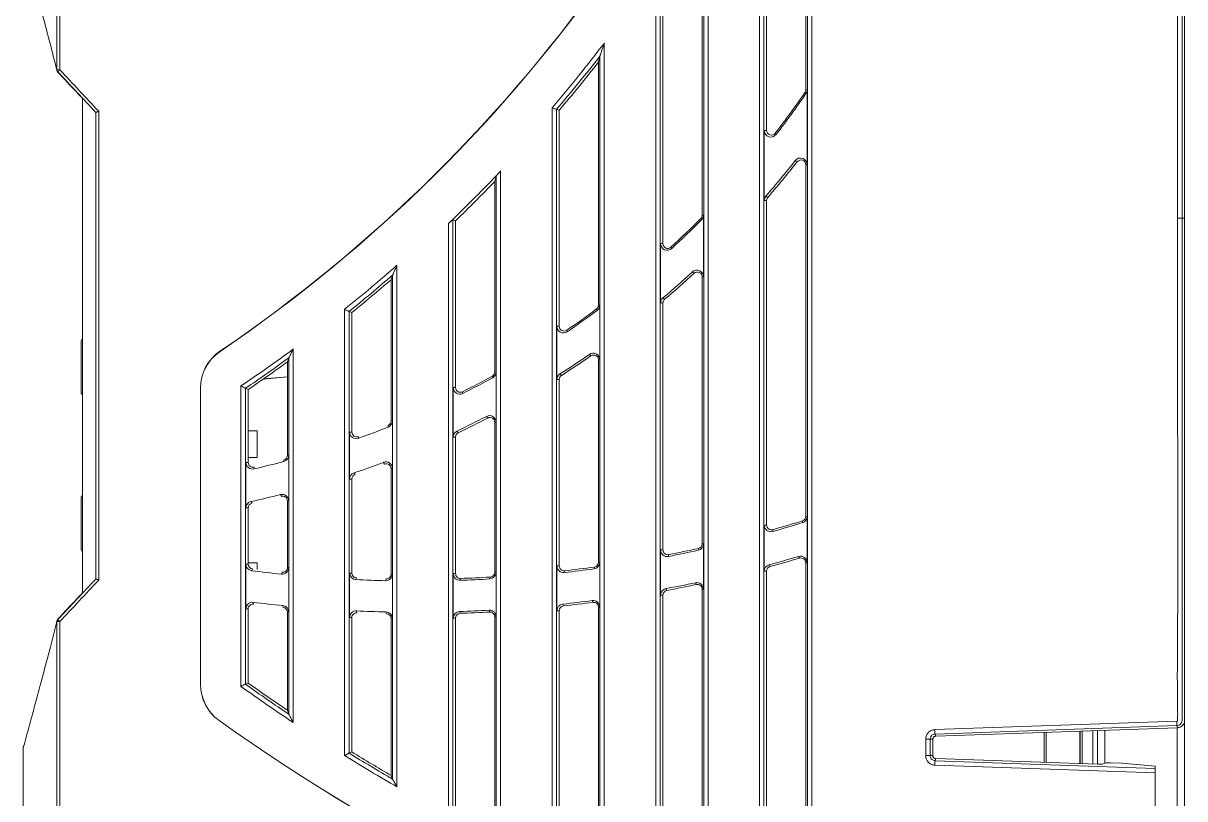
# Model space of a CAD drawing. Header units: millimetres. Extents: x -829 to 2887, y -460 to 1788.
# Drawn here: x 1925.19 to 1964.39, y 325.02 to 351.19 of the extents above; entities that cross this region are included whole.
import ezdxf

# ---------------------------------------------------------------- set-up
doc = ezdxf.new("R2010")
doc.units = ezdxf.units.MM

msp = doc.modelspace()

# ---------------------------------------------------------------- linework, layer by layer
at = {"color": 7, "linetype": 'Continuous', "lineweight": 15}
for p, q in [((1964.386, 312.63), (1964.386, 376.53)), ((1951.655, 319.711), (1951.655, 362.074)), ((1951.604, 361.722), (1951.604, 348.949)), ((1950.279, 358.854), (1950.279, 347.576)), ((1948.156, 320.833), (1948.156, 355.178)), ((1948.105, 354.924), (1948.105, 344.719)), ((1946.78, 352.864), (1946.78, 343.754)), ((1944.606, 349.88), (1944.606, 341.681)), ((1926.357, 349.556), (1926.355, 349.554)), ((1951.648, 348.949), (1951.648, 346.419)), ((1927.192, 348.666), (1927.192, 331.956)), ((1927.642, 348.181), (1927.642, 348.185)), ((1927.642, 332.44), (1927.642, 348.181)), ((1943.281, 348.258), (1943.19, 348.284)), ((1943.281, 348.258), (1943.281, 340.967)), ((1950.201, 347.576), (1950.201, 345.21)), ((1951.604, 346.419), (1951.604, 334.552)), ((1941.107, 345.855), (1941.158, 346.032)), ((1941.107, 345.855), (1941.107, 339.427)), ((1941.158, 323.799), (1941.158, 346.032)), ((1950.279, 345.21), (1950.279, 334.257)), ((1948.149, 344.719), (1948.149, 342.636)), ((1939.783, 344.527), (1939.691, 344.557)), ((1939.783, 344.527), (1939.783, 338.899)), ((1946.702, 343.754), (1946.702, 341.752)), ((1937.608, 342.539), (1937.659, 342.695)), ((1937.659, 325.683), (1937.659, 342.695)), ((1948.105, 342.636), (1948.105, 333.628)), ((1937.608, 342.539), (1937.608, 337.773)), ((1936.284, 341.431), (1936.192, 341.465)), ((1944.65, 341.681), (1944.65, 339.834)), ((1946.78, 341.752), (1946.78, 333.419)), ((1936.284, 341.431), (1936.284, 337.396)), ((1943.203, 340.967), (1943.203, 339.169)), ((1927.142, 340.47), (1927.192, 340.555)), ((1927.142, 338.704), (1927.142, 340.47)), ((1934.109, 339.765), (1934.16, 339.905)), ((1934.16, 327.872), (1934.16, 339.905)), ((1934.109, 339.765), (1934.109, 336.619)), ((1944.606, 339.834), (1944.606, 333.002)), ((1933.294, 339.186), (1934.109, 339.257)), ((1934.109, 339.256), (1933.294, 339.186)), ((1933.298, 339.188), (1934.109, 339.259)), ((1941.151, 339.427), (1941.151, 337.726)), ((1943.281, 339.169), (1943.281, 332.876)), ((1927.142, 338.704), (1927.192, 338.654)), ((1932.785, 338.835), (1932.694, 338.872)), ((1932.785, 338.835), (1932.785, 336.372)), ((1939.704, 338.899), (1939.704, 337.228)), ((1937.652, 337.773), (1937.652, 336.165)), ((1941.107, 337.726), (1941.107, 332.663)), ((1933.092, 337.432), (1932.785, 337.432)), ((1936.205, 337.396), (1936.205, 335.807)), ((1939.783, 337.228), (1939.783, 332.618)), ((1932.706, 336.372), (1932.706, 334.835)), ((1932.785, 336.532), (1933.092, 336.532)), ((1934.153, 336.619), (1934.153, 335.069)), ((1937.608, 336.165), (1937.608, 332.604)), ((1936.284, 335.807), (1936.284, 332.638)), ((1927.142, 335.204), (1927.192, 335.254)), ((1927.142, 335.204), (1927.192, 335.254)), ((1927.142, 335.204), (1927.142, 335.204)), ((1927.142, 333.438), (1927.142, 335.204)), ((1932.785, 334.835), (1932.785, 332.939)), ((1934.109, 335.069), (1934.109, 332.824)), ((1951.648, 334.552), (1951.648, 332.985)), ((1950.201, 334.257), (1950.201, 332.7)), ((1948.149, 333.628), (1948.149, 332.093)), ((1927.142, 333.438), (1927.192, 333.353)), ((1946.702, 333.419), (1946.702, 331.891)), ((1932.706, 332.939), (1932.706, 331.427)), ((1933.092, 332.988), (1932.785, 332.988)), ((1934.153, 332.824), (1934.153, 331.316)), ((1943.203, 332.876), (1943.203, 331.367)), ((1944.65, 333.002), (1944.65, 331.488)), ((1951.604, 332.985), (1951.604, 319.806)), ((1936.205, 332.638), (1936.205, 331.137)), ((1937.652, 332.604), (1937.652, 331.104)), ((1939.704, 332.618), (1939.704, 331.117)), ((1941.151, 332.663), (1941.151, 331.161)), ((1950.279, 332.7), (1950.279, 320.206)), ((1948.105, 332.093), (1948.105, 320.933)), ((1946.78, 331.891), (1946.78, 321.421)), ((1932.785, 331.427), (1932.785, 328.926)), ((1934.109, 331.316), (1934.109, 328.006)), ((1943.281, 331.367), (1943.281, 322.878)), ((1944.606, 331.488), (1944.606, 322.297)), ((1926.339, 330.999), (1926.357, 331.066)), ((1936.284, 331.137), (1936.284, 326.601)), ((1937.608, 331.104), (1937.608, 325.806)), ((1939.783, 331.117), (1939.783, 324.596)), ((1941.107, 331.161), (1941.107, 323.914)), ((1932.785, 328.926), (1932.694, 328.89)), ((1934.109, 328.006), (1934.16, 327.872)), ((1964.151, 327.419), (1955.989, 327.134)), ((1961.442, 326.186), (1961.442, 327.324)), ((1955.892, 327.034), (1955.892, 326.477)), ((1959.642, 326.249), (1959.642, 327.261)), ((1925.192, 326.769), (1925.192, 324.161)), ((1936.284, 326.601), (1936.192, 326.561)), ((1955.989, 326.377), (1961.455, 326.186)), ((1961.742, 326.232), (1961.603, 326.191)), ((1937.608, 325.806), (1937.659, 325.683)), ((1963.392, 326.118), (1963.392, 326.046)), ((1963.392, 326.046), (1963.392, 325.897)), ((1963.392, 325.897), (1963.392, 320.864))]:
    msp.add_line(p, q, dxfattribs=at)
at = {"color": 8, "linetype": 'Continuous', "lineweight": 15}
for p, q in [((1926.328, 349.623), (1926.328, 372.998)), ((1926.425, 372.998), (1926.425, 349.623)), ((1951.801, 362.833), (1951.801, 319.513)), ((1950.035, 320.044), (1950.035, 358.906)), ((1950.188, 358.871), (1950.188, 320.154)), ((1948.302, 355.72), (1948.302, 320.622)), ((1926.328, 349.623), (1926.425, 349.623)), ((1951.604, 348.949), (1951.648, 348.949)), ((1951.575, 348.857), (1951.609, 348.822)), ((1927.74, 348.221), (1927.74, 332.401)), ((1943.038, 322.736), (1943.038, 348.339)), ((1943.19, 348.284), (1943.19, 322.832)), ((1950.279, 347.576), (1950.201, 347.576)), ((1950.57, 347.477), (1950.602, 347.44)), ((1951.314, 346.52), (1951.248, 346.558)), ((1941.304, 346.206), (1941.304, 323.558)), ((1951.604, 346.419), (1951.648, 346.419)), ((1950.319, 345.316), (1950.256, 345.357)), ((1950.279, 345.21), (1950.201, 345.21)), ((1948.058, 344.605), (1948.084, 344.562)), ((1948.105, 344.719), (1948.149, 344.719)), ((1964.148, 344.61), (1964.301, 344.61)), ((1939.539, 324.464), (1939.539, 344.43)), ((1939.691, 344.557), (1939.691, 324.554)), ((1946.78, 343.754), (1946.702, 343.754)), ((1947.053, 343.635), (1947.077, 343.59)), ((1937.805, 343.024), (1937.805, 325.424)), ((1947.832, 342.755), (1947.774, 342.8)), ((1948.105, 342.636), (1948.149, 342.636)), ((1936.04, 326.478), (1936.04, 341.537)), ((1936.192, 341.465), (1936.192, 326.561)), ((1944.541, 341.55), (1944.56, 341.501)), ((1944.606, 341.681), (1944.65, 341.681)), ((1943.281, 340.967), (1943.203, 340.967)), ((1943.536, 340.833), (1943.553, 340.782)), ((1931.835, 340.119), (1931.831, 340.123)), ((1934.306, 340.2), (1934.306, 327.592)), ((1944.351, 339.968), (1944.299, 340.018)), ((1944.606, 339.834), (1944.65, 339.834)), ((1941.023, 339.285), (1941.036, 339.231)), ((1941.107, 339.427), (1941.151, 339.427)), ((1943.281, 339.169), (1943.203, 339.169)), ((1943.356, 339.306), (1943.306, 339.358)), ((1932.541, 328.813), (1932.541, 338.952)), ((1932.694, 338.872), (1932.694, 328.89)), ((1939.783, 338.899), (1939.704, 338.899)), ((1940.018, 338.754), (1940.029, 338.699)), ((1940.87, 337.87), (1940.824, 337.925)), ((1937.506, 337.622), (1937.511, 337.565)), ((1937.608, 337.773), (1937.652, 337.773)), ((1941.107, 337.726), (1941.151, 337.726)), ((1936.284, 337.396), (1936.205, 337.396)), ((1936.501, 337.243), (1936.504, 337.185)), ((1939.783, 337.228), (1939.704, 337.228)), ((1939.875, 337.375), (1939.832, 337.431)), ((1932.785, 336.372), (1932.706, 336.372)), ((1933.988, 336.461), (1933.987, 336.402)), ((1934.109, 336.619), (1934.153, 336.619)), ((1937.389, 336.317), (1937.35, 336.374)), ((1932.983, 336.213), (1932.98, 336.153)), ((1936.394, 335.961), (1936.357, 336.019)), ((1937.608, 336.165), (1937.652, 336.165)), ((1936.284, 335.807), (1936.205, 335.807)), ((1933.907, 335.227), (1933.875, 335.286)), ((1932.785, 334.835), (1932.706, 334.835)), ((1932.913, 334.993), (1932.882, 335.053)), ((1934.109, 335.069), (1934.153, 335.069)), ((1951.489, 334.397), (1951.49, 334.339)), ((1951.604, 334.552), (1951.648, 334.552)), ((1950.279, 334.257), (1950.201, 334.257)), ((1950.486, 334.1), (1950.485, 334.041)), ((1948.105, 333.628), (1948.149, 333.628)), ((1946.78, 333.419), (1946.702, 333.419)), ((1946.974, 333.26), (1946.969, 333.199)), ((1947.978, 333.469), (1947.974, 333.409)), ((1932.785, 332.939), (1932.706, 332.939)), ((1934.109, 332.824), (1934.153, 332.824)), ((1943.281, 332.876), (1943.203, 332.876)), ((1944.466, 332.841), (1944.457, 332.78)), ((1944.606, 333.002), (1944.65, 333.002)), ((1950.399, 332.857), (1950.366, 332.916)), ((1951.395, 333.141), (1951.36, 333.2)), ((1951.604, 332.985), (1951.648, 332.985)), ((1932.927, 332.777), (1932.902, 332.717)), ((1933.93, 332.662), (1933.907, 332.601)), ((1936.284, 332.638), (1936.205, 332.638)), ((1936.439, 332.476), (1936.419, 332.415)), ((1937.442, 332.442), (1937.423, 332.38)), ((1937.608, 332.604), (1937.652, 332.604)), ((1939.783, 332.618), (1939.704, 332.618)), ((1939.95, 332.455), (1939.935, 332.394)), ((1940.954, 332.501), (1940.94, 332.44)), ((1941.107, 332.663), (1941.151, 332.663)), ((1943.462, 332.715), (1943.452, 332.654)), ((1950.279, 332.7), (1950.201, 332.7)), ((1946.913, 332.051), (1946.884, 332.111)), ((1947.909, 332.252), (1947.879, 332.312)), ((1948.105, 332.093), (1948.149, 332.093)), ((1932.967, 331.588), (1932.957, 331.649)), ((1944.422, 331.65), (1944.397, 331.71)), ((1946.78, 331.891), (1946.702, 331.891)), ((1932.785, 331.427), (1932.706, 331.427)), ((1933.963, 331.478), (1933.952, 331.539)), ((1934.109, 331.316), (1934.153, 331.316)), ((1936.453, 331.299), (1936.439, 331.36)), ((1937.449, 331.266), (1937.433, 331.327)), ((1939.94, 331.279), (1939.92, 331.341)), ((1940.936, 331.323), (1940.915, 331.384)), ((1943.281, 331.367), (1943.203, 331.367)), ((1943.426, 331.528), (1943.402, 331.589)), ((1944.606, 331.488), (1944.65, 331.488)), ((1926.328, 320.463), (1926.328, 330.999)), ((1926.425, 330.999), (1926.425, 320.393)), ((1936.284, 331.137), (1936.205, 331.137)), ((1937.608, 331.104), (1937.652, 331.104)), ((1939.783, 331.117), (1939.704, 331.117)), ((1941.107, 331.161), (1941.151, 331.161)), ((1955.958, 327.354), (1964.12, 327.639)), ((1964.128, 327.49), (1955.966, 327.205)), ((1961.691, 327.333), (1961.691, 326.217)), ((1964.151, 327.419), (1964.128, 327.49)), ((1964.136, 319.342), (1964.136, 327.418)), ((1955.648, 326.477), (1955.648, 327.034)), ((1955.648, 327.034), (1955.801, 327.034)), ((1955.801, 327.034), (1955.801, 326.477)), ((1955.892, 327.034), (1955.801, 327.034)), ((1955.989, 327.134), (1955.966, 327.205)), ((1959.714, 326.247), (1959.714, 327.264)), ((1961.292, 326.192), (1961.292, 327.319)), ((1955.648, 326.477), (1955.801, 326.477)), ((1955.892, 326.477), (1955.801, 326.477)), ((1963.392, 325.897), (1955.958, 326.156)), ((1955.989, 326.377), (1955.966, 326.306)), ((1955.966, 326.306), (1963.392, 326.046))]:
    msp.add_line(p, q, dxfattribs=at)
at = {"color": 144, "linetype": 'Continuous', "lineweight": 0}
for p, q in [((1946.536, 321.269), (1946.536, 352.931)), ((1946.689, 352.885), (1946.689, 321.372)), ((1944.803, 350.525), (1944.803, 321.965)), ((1944.657, 322.19), (1944.657, 350.087)), ((1946.838, 341.876), (1946.781, 341.923)), ((1946.78, 341.752), (1946.702, 341.752)), ((1934.109, 339.259), (1933.298, 339.188)), ((1931.173, 338.881), (1931.173, 328.881)), ((1931.179, 338.881), (1931.173, 338.881)), ((1931.179, 338.881), (1931.179, 328.881)), ((1933.092, 337.432), (1933.092, 336.532)), ((1933.092, 332.757), (1933.092, 332.988)), ((1926.328, 330.999), (1926.425, 330.999)), ((1931.804, 327.665), (1931.8, 327.661)), ((1960.856, 326.207), (1960.856, 327.304)), ((1960.86, 327.304), (1960.86, 326.207)), ((1960.93, 327.306), (1960.93, 326.204)), ((1960.934, 326.204), (1960.934, 327.306)), ((1962.272, 326.224), (1961.89, 326.237)), ((1963.392, 326.118), (1962.272, 326.224))]:
    msp.add_line(p, q, dxfattribs=at)
at = {"color": 144, "linetype": 'Continuous', "lineweight": 0, "flags": 128}
for points in [[(1926.359, 349.548), (1926.356, 349.545), (1926.355, 349.544), (1926.357, 349.545)], [(1926.357, 331.08), (1926.355, 331.081), (1926.356, 331.079), (1926.361, 331.074), (1926.362, 331.074)], [(1926.357, 331.066), (1926.355, 331.068), (1926.356, 331.066), (1926.361, 331.061), (1926.369, 331.053), (1926.38, 331.042), (1926.394, 331.029), (1926.409, 331.014), (1926.425, 330.999)]]:
    msp.add_lwpolyline(points, dxfattribs=at)
at = {"color": 7, "linetype": 'Continuous', "lineweight": 15}
for centre, radius, start, end in [((1903.197, 382.325), 51, 304.1567, 346.0762), ((1903.198, 382.325), 51.004, 304.1567, 346.0763), ((1903.177, 382.343), 52.546, 319.5958, 322.1301), ((1903.237, 382.31), 52.565, 319.6231, 321.9059), ((1926.41, 349.618), 0.0822, 176.8302, 194.3671), ((1926.427, 349.623), 0.1, 194.4389, 223.2085), ((1951.441, 348.949), 0.163, 325.5268, 0.002), ((1951.424, 348.949), 0.224, 325.5227, 359.9926), ((1926.048, 366.391), 30.969, 322.357, 325.5158), ((1926.037, 366.387), 31.023, 322.3567, 325.5163), ((1950.425, 347.576), 0.224, 179.9816, 322.3579), ((1950.442, 347.576), 0.162, 179.9821, 322.3544), ((1926.05, 366.376), 32.058, 319.0307, 321.8159), ((1951.424, 346.419), 0.224, 359.9825, 141.8129), ((1951.442, 346.419), 0.162, 359.9807, 141.8111), ((1903.197, 382.325), 52.505, 313.8012, 316.5343), ((1926.06, 366.382), 32.129, 319.0308, 321.8152), ((1903.237, 382.308), 52.563, 314.0479, 316.0924), ((1950.425, 345.21), 0.224, 139.0273, 180.0099), ((1950.442, 345.21), 0.162, 139.0248, 180.0178), ((1926.063, 366.38), 30.95, 312.7025, 315.2888), ((1947.942, 344.719), 0.163, 315.2939, 359.9954), ((1947.925, 344.719), 0.224, 315.2919, 0.0007), ((1926.038, 366.387), 31.022, 312.7032, 315.2886), ((1946.926, 343.754), 0.224, 179.985, 312.6938), ((1946.943, 343.754), 0.162, 179.9804, 312.6981), ((1903.21, 382.315), 52.502, 308.9177, 311.0063), ((1926.036, 366.39), 32.078, 310.2939, 312.6608), ((1926.047, 366.397), 32.149, 310.2941, 312.6603), ((1947.925, 342.636), 0.224, 359.981, 132.6576), ((1947.943, 342.636), 0.162, 359.9817, 132.659), ((1903.227, 382.318), 52.578, 308.9551, 310.8366), ((1926.056, 366.389), 30.963, 304.3712, 306.656), ((1926.06, 366.358), 30.986, 304.3699, 306.6576), ((1944.444, 341.681), 0.162, 306.652, 0.0086), ((1944.426, 341.681), 0.224, 306.6559, 0.0049), ((1943.427, 340.967), 0.224, 179.9878, 304.3614), ((1943.444, 340.967), 0.162, 179.9877, 304.3657), ((1932.673, 338.881), 1.5, 124.1583, 180.0035), ((1932.674, 338.881), 1.496, 124.1577, 180.0032), ((1903.205, 382.322), 52.511, 304.164, 306.1214), ((1926.024, 366.412), 32.103, 302.5711, 304.6994), ((1926.061, 366.382), 32.129, 302.5702, 304.7009), ((1944.426, 339.834), 0.224, 359.9795, 124.6993), ((1944.444, 339.834), 0.162, 359.9813, 124.697), ((1903.258, 382.275), 52.526, 304.2045, 305.9704), ((1926.079, 366.351), 30.918, 296.7992, 298.9057), ((1926.03, 366.41), 31.046, 296.8016, 298.9035), ((1940.945, 339.427), 0.163, 298.906, 0.0068), ((1940.927, 339.427), 0.224, 298.9151, 359.9981), ((1943.427, 339.169), 0.224, 122.5729, 180.0021), ((1943.444, 339.169), 0.162, 122.5653, 180.0052), ((1939.928, 338.899), 0.224, 179.9836, 296.7932), ((1939.945, 338.899), 0.162, 179.9782, 296.7991), ((1926.037, 366.397), 32.083, 295.465, 297.4454), ((1940.927, 337.726), 0.224, 359.9865, 117.4404), ((1926.041, 366.396), 31.029, 289.7077, 291.6955), ((1937.446, 337.773), 0.163, 291.7125, 359.9963), ((1937.428, 337.773), 0.224, 291.7087, 0.0007), ((1926.066, 366.373), 32.118, 295.4644, 297.4465), ((1940.945, 337.726), 0.162, 359.9875, 117.4343), ((1936.429, 337.395), 0.224, 179.9861, 289.6987), ((1936.446, 337.395), 0.162, 179.9849, 289.7026), ((1939.928, 337.229), 0.224, 115.4654, 180.0072), ((1939.945, 337.229), 0.162, 115.4622, 180.0128), ((1932.93, 336.372), 0.224, 179.9899, 282.9038), ((1932.947, 336.372), 0.162, 179.9854, 282.9112), ((1926.047, 366.385), 31.016, 282.9169, 284.833), ((1933.929, 336.619), 0.224, 284.844, 359.9997), ((1933.947, 336.618), 0.163, 284.8452, 0.004), ((1926.057, 366.35), 32.033, 288.7565, 290.6427), ((1937.428, 336.165), 0.224, 359.987, 110.6312), ((1936.429, 335.807), 0.224, 108.7619, 180.0051), ((1936.446, 335.807), 0.163, 108.7627, 180.0037), ((1937.446, 336.165), 0.162, 359.9877, 110.6329), ((1926.039, 366.417), 32.102, 282.3082, 284.1284), ((1933.93, 335.069), 0.224, 359.99, 104.1188), ((1933.947, 335.069), 0.162, 359.9829, 104.1199), ((1932.93, 334.835), 0.224, 102.3128, 180.0104), ((1932.947, 334.835), 0.163, 102.3171, 180.0087), ((1938.493, 376.472), 44.036, 285.8037, 287.1652), ((1951.441, 334.552), 0.162, 287.1649, 0.0086), ((1951.424, 334.552), 0.224, 287.1703, 0.0014), ((1950.425, 334.257), 0.224, 179.9863, 285.7973), ((1950.442, 334.257), 0.162, 179.9851, 285.8021), ((1938.432, 376.619), 44.251, 285.8062, 287.163), ((1947.925, 333.628), 0.224, 282.4547, 0.0087), ((1947.943, 333.628), 0.163, 282.458, 0.0063), ((1946.926, 333.419), 0.224, 179.987, 281.1105), ((1946.943, 333.419), 0.162, 179.9852, 281.1119), ((1938.433, 376.617), 44.249, 281.1219, 282.451), ((1938.45, 376.621), 44.192, 281.1215, 282.4504), ((1951.424, 332.985), 0.224, 359.99, 106.5691), ((1932.93, 332.939), 0.224, 179.9872, 262.807), ((1932.947, 332.939), 0.162, 179.9892, 262.8042), ((1933.93, 332.824), 0.224, 264.1263, 0.012), ((1933.947, 332.824), 0.162, 264.1289, 0.0134), ((1943.427, 332.876), 0.224, 179.9977, 276.4944), ((1943.444, 332.876), 0.162, 179.9988, 276.4984), ((1938.439, 376.73), 44.301, 276.5113, 277.8192), ((1944.426, 333.002), 0.224, 277.8213, 0.0144), ((1944.444, 333.002), 0.163, 277.8338, 0.0072), ((1950.425, 332.7), 0.224, 105.2779, 180.009), ((1950.442, 332.7), 0.162, 105.2724, 180.0164), ((1938.431, 376.621), 45.306, 285.273, 286.5813), ((1938.439, 376.653), 45.4, 285.2737, 286.5811), ((1951.441, 332.985), 0.162, 359.984, 106.5738), ((1938.438, 376.612), 44.243, 262.8112, 264.1209), ((1936.429, 332.638), 0.224, 179.9905, 267.3763), ((1936.446, 332.638), 0.163, 179.9959, 267.3684), ((1937.428, 332.604), 0.224, 268.6952, 0.0105), ((1937.446, 332.604), 0.163, 268.6986, 0.0078), ((1939.928, 332.618), 0.224, 179.9902, 271.9278), ((1939.945, 332.618), 0.162, 179.9856, 271.9318), ((1938.434, 376.665), 44.297, 271.9419, 273.2429), ((1938.454, 376.607), 44.177, 271.9412, 273.2439), ((1940.927, 332.663), 0.224, 273.2601, 0.0014), ((1940.945, 332.663), 0.162, 273.245, 0.0177), ((1938.431, 376.648), 44.28, 276.5111, 277.8215), ((1938.435, 376.549), 44.18, 267.3835, 268.6873), ((1946.926, 331.891), 0.224, 100.7627, 180.0039), ((1946.943, 331.891), 0.162, 100.7523, 180.011), ((1938.456, 376.507), 45.188, 280.7484, 282.0351), ((1938.437, 376.688), 45.435, 280.7509, 282.0324), ((1947.925, 332.093), 0.224, 359.9908, 102.0225), ((1947.943, 332.093), 0.162, 359.9895, 102.0258), ((1932.93, 331.427), 0.224, 83.0551, 180.0125), ((1938.432, 376.555), 45.238, 263.0486, 264.3162), ((1938.436, 376.611), 45.294, 276.2952, 277.5628), ((1938.463, 376.524), 45.268, 276.294, 277.5641), ((1944.426, 331.488), 0.224, 359.9902, 97.553), ((1944.444, 331.488), 0.162, 359.9944, 97.5489), ((1932.947, 331.427), 0.162, 83.0607, 180.0117), ((1933.929, 331.316), 0.224, 359.999, 84.3017), ((1933.947, 331.316), 0.162, 359.9836, 84.3178), ((1936.429, 331.137), 0.224, 87.4747, 180.0116), ((1936.446, 331.137), 0.162, 87.4816, 180.0089), ((1938.439, 376.649), 45.333, 267.4715, 268.7295), ((1937.428, 331.104), 0.224, 359.9946, 88.7163), ((1937.446, 331.104), 0.162, 359.9941, 88.7199), ((1939.928, 331.117), 0.224, 91.8857, 180.0081), ((1939.945, 331.117), 0.162, 91.891, 180.0058), ((1938.436, 376.621), 45.305, 271.8774, 273.1367), ((1938.458, 376.537), 45.282, 271.8754, 273.1371), ((1940.927, 331.161), 0.224, 359.9928, 93.129), ((1940.945, 331.161), 0.162, 359.9871, 93.1343), ((1943.427, 331.367), 0.224, 96.3028, 180.0055), ((1943.444, 331.367), 0.163, 96.3051, 180.0014), ((1968.913, 379.526), 62.257, 234.42446, 236.06758), ((1968.886, 379.459), 62.104, 234.45728, 235.94554), ((1968.887, 379.494), 63.734, 234.41605, 253.93715), ((1968.888, 379.494), 63.73, 234.41607, 253.93713), ((1968.864, 379.449), 62.165, 238.29426, 239.8702), ((1968.919, 379.507), 62.162, 238.33166, 239.75543)]:
    msp.add_arc(centre, radius, start, end, dxfattribs=at)
at = {"color": 8, "linetype": 'Continuous', "lineweight": 15}
for centre, radius, start, end in [((1903.204, 382.319), 52.358, 319.5347, 322.61), ((1927.514, 348.432), 1.614, 132.451, 135.9386), ((1903.211, 382.31), 52.346, 308.84, 311.3667), ((1903.224, 382.29), 52.323, 304.0769, 306.445), ((1968.902, 379.514), 62.392, 234.35358, 236.32489), ((1957.805, 327.385), 1.848, 180.9693, 185.6094), ((1965.967, 327.67), 1.848, 180.9693, 185.6094), ((1968.893, 379.502), 62.377, 238.21811, 240.10701), ((1957.804, 326.125), 1.847, 174.3897, 179.0315)]:
    msp.add_arc(centre, radius, start, end, dxfattribs=at)
at = {"color": 144, "linetype": 'Continuous', "lineweight": 0}
for centre, radius, start, end in [((1926.411, 349.608), 0.0825, 176.9401, 229.303), ((1946.926, 341.752), 0.224, 130.2994, 179.9975), ((1946.943, 341.752), 0.162, 130.2913, 180.0056), ((1926.411, 331.017), 0.0825, 130.7004, 183.0565), ((1926.411, 331.004), 0.0826, 130.7222, 183.0439), ((1932.673, 328.881), 1.5, 179.9969, 234.413), ((1932.674, 328.881), 1.496, 179.9974, 234.4124)]:
    msp.add_arc(centre, radius, start, end, dxfattribs=at)
for centre, start_param, end_param in [((1961.458, 326.199), 4.690641, 6.024299), ((1961.887, 326.224), 1.549048, 2.882706)]:
    msp.add_ellipse(centre, major_axis=(0.15, -0.005), ratio=0.088281, start_param=start_param, end_param=end_param, dxfattribs=at)
at = {"color": 8, "linetype": 'Continuous', "lineweight": 15}
for points, knots in [([(1964.148, 344.61), (1964.148, 344.71), (1964.148, 345.21), (1964.148, 347.31), (1964.148, 350.492), (1964.148, 354.066), (1964.148, 356.568), (1964.148, 358.242), (1964.148, 359.361), (1964.148, 360.11), (1964.148, 360.61), (1964.148, 360.945), (1964.148, 361.169), (1964.148, 361.319), (1964.148, 361.419), (1964.148, 361.486), (1964.149, 361.531), (1964.147, 361.566), (1964.151, 361.59), (1964.145, 361.607), (1964.139, 361.615), (1964.13, 361.62), (1964.123, 361.621), (1964.12, 361.621)], [0, 0, 0, 0, 0.017619, 0.088094, 0.369997, 0.578356, 0.717706, 0.810902, 0.873231, 0.914916, 0.942795, 0.961439, 0.973909, 0.982249, 0.987827, 0.991557, 0.994052, 0.99572, 0.997675, 0.998207, 0.998835, 0.999416, 1, 1, 1, 1]), ([(1926.425, 349.623), (1926.644, 349.39), (1927.082, 348.923), (1927.52, 348.455), (1927.74, 348.221)], [0, 0, 0, 0, 0.498919, 1, 1, 1, 1]), ([(1964.12, 327.639), (1964.121, 327.639), (1964.126, 327.64), (1964.134, 327.643), (1964.142, 327.65), (1964.148, 327.66), (1964.156, 327.86), (1964.133, 328.812), (1964.175, 332.823), (1964.147, 337.07), (1964.148, 341.363), (1964.148, 343.007), (1964.148, 344.209), (1964.148, 344.61)], [0, 0, 0, 0, 0.000256, 0.000907, 0.001509, 0.002106, 0.002852, 0.036505, 0.171117, 0.709567, 0.787742, 0.929247, 1, 1, 1, 1]), ([(1964.301, 344.61), (1964.301, 341.741), (1964.301, 337.437), (1964.301, 332.416), (1964.301, 329.906), (1964.301, 328.65), (1964.301, 328.068), (1964.301, 327.843), (1964.301, 327.754), (1964.302, 327.709), (1964.3, 327.619), (1964.281, 327.574), (1964.218, 327.511), (1964.173, 327.491), (1964.128, 327.49)], [0, 0, 0, 0, 0.5, 0.75, 0.875, 0.9375, 0.96875, 0.976562, 0.976562, 0.984375, 0.984375, 0.992187, 0.992187, 1, 1, 1, 1]), ([(1927.74, 332.401), (1927.52, 332.167), (1927.082, 331.699), (1926.644, 331.232), (1926.425, 330.999)], [0, 0, 0, 0, 0.501084, 1, 1, 1, 1]), ([(1955.648, 327.034), (1955.649, 327.053), (1955.653, 327.109), (1955.686, 327.197), (1955.755, 327.281), (1955.85, 327.339), (1955.922, 327.349), (1955.958, 327.354)], [0, 0, 0, 0, 0.121418, 0.339049, 0.560037, 0.779957, 1, 1, 1, 1]), ([(1955.966, 327.205), (1955.966, 327.205), (1955.947, 327.205), (1955.909, 327.196), (1955.858, 327.166), (1955.821, 327.12), (1955.804, 327.074), (1955.801, 327.044), (1955.801, 327.034), (1955.801, 327.034)], [0, 0, 0, 0, 0.000114, 0.219726, 0.440789, 0.660214, 0.879569, 0.999886, 1, 1, 1, 1]), ([(1955.958, 326.156), (1955.938, 326.158), (1955.882, 326.163), (1955.796, 326.2), (1955.714, 326.272), (1955.659, 326.369), (1955.652, 326.441), (1955.648, 326.477)], [0, 0, 0, 0, 0.121534, 0.339172, 0.560143, 0.780018, 1, 1, 1, 1]), ([(1955.801, 326.477), (1955.801, 326.477), (1955.801, 326.458), (1955.808, 326.419), (1955.836, 326.368), (1955.88, 326.329), (1955.926, 326.31), (1955.956, 326.306), (1955.966, 326.306), (1955.966, 326.306)], [0, 0, 0, 0, 0.000114, 0.219648, 0.440603, 0.660035, 0.879392, 0.999886, 1, 1, 1, 1])]:
    msp.add_open_spline(points, degree=3, knots=knots, dxfattribs=at)
at = {"color": 7, "linetype": 'Continuous', "lineweight": 15}
for points, knots in [([(1964.128, 361.771), (1964.173, 361.769), (1964.218, 361.75), (1964.281, 361.686), (1964.3, 361.641), (1964.302, 361.552), (1964.301, 361.507), (1964.301, 361.417), (1964.301, 361.192), (1964.301, 360.608), (1964.301, 359.35), (1964.301, 356.833), (1964.301, 351.8), (1964.301, 347.486), (1964.301, 344.61)], [0, 0, 0, 0, 0.007813, 0.007813, 0.015625, 0.015625, 0.023438, 0.023438, 0.03125, 0.0625, 0.125, 0.25, 0.5, 1, 1, 1, 1]), ([(1925.513, 352.712), (1925.565, 352.519), (1925.669, 352.132), (1925.925, 351.175), (1926.167, 350.242), (1926.328, 349.623)], [0, 0, 0, 0, 0.250887, 0.502504, 1, 1, 1, 1]), ([(1927.642, 348.185), (1927.432, 348.409), (1927.004, 348.866), (1926.576, 349.323), (1926.357, 349.556)], [0, 0, 0, 0, 0.489701, 1, 1, 1, 1]), ([(1926.357, 349.545), (1926.57, 349.318), (1926.849, 349.021), (1927.127, 348.724), (1927.192, 348.655)], [0, 0, 0, 0, 0.766596, 1, 1, 1, 1]), ([(1927.642, 348.181), (1927.643, 348.182), (1927.645, 348.183), (1927.661, 348.189), (1927.684, 348.199), (1927.711, 348.21), (1927.73, 348.217), (1927.739, 348.221), (1927.74, 348.221)], [0, 0, 0, 0, 0.199643, 0.39903, 0.604719, 0.824421, 0.989285, 1, 1, 1, 1]), ([(1943.038, 348.339), (1943.038, 348.339), (1943.047, 348.335), (1943.073, 348.326), (1943.113, 348.311), (1943.152, 348.297), (1943.18, 348.287), (1943.187, 348.285), (1943.19, 348.284)], [0, 0, 0, 0, 0.0093513, 0.127687, 0.3590724, 0.577168, 0.7883872, 1, 1, 1, 1]), ([(1941.158, 346.032), (1941.161, 346.037), (1941.166, 346.047), (1941.193, 346.082), (1941.239, 346.136), (1941.281, 346.181), (1941.304, 346.206)], [0, 0, 0, 0, 0.161986, 0.359302, 0.638194, 1, 1, 1, 1]), ([(1939.539, 344.43), (1939.557, 344.448), (1939.592, 344.48), (1939.637, 344.52), (1939.668, 344.545), (1939.685, 344.557), (1939.69, 344.557), (1939.691, 344.557)], [0, 0, 0, 0, 0.288643, 0.541075, 0.729348, 0.881725, 1, 1, 1, 1]), ([(1937.659, 342.695), (1937.66, 342.697), (1937.663, 342.704), (1937.676, 342.735), (1937.709, 342.81), (1937.755, 342.912), (1937.791, 342.992), (1937.805, 343.023), (1937.805, 343.024)], [0, 0, 0, 0, 0.067484, 0.162818, 0.344233, 0.750322, 0.995057, 1, 1, 1, 1]), ([(1936.04, 341.537), (1936.04, 341.537), (1936.051, 341.532), (1936.078, 341.519), (1936.118, 341.5), (1936.156, 341.482), (1936.183, 341.469), (1936.189, 341.467), (1936.192, 341.465)], [0, 0, 0, 0, 0.008383, 0.150668, 0.383486, 0.595578, 0.797646, 1, 1, 1, 1]), ([(1934.16, 339.905), (1934.161, 339.908), (1934.164, 339.914), (1934.178, 339.944), (1934.212, 340.012), (1934.257, 340.103), (1934.293, 340.173), (1934.306, 340.199), (1934.306, 340.2)], [0, 0, 0, 0, 0.075972, 0.181054, 0.371263, 0.765959, 0.994885, 1, 1, 1, 1]), ([(1932.541, 338.952), (1932.541, 338.951), (1932.553, 338.945), (1932.58, 338.931), (1932.621, 338.909), (1932.657, 338.89), (1932.684, 338.877), (1932.69, 338.874), (1932.694, 338.872)], [0, 0, 0, 0, 0.0080304, 0.1628214, 0.3961036, 0.6050535, 0.8022698, 1, 1, 1, 1]), ([(1926.357, 331.066), (1926.576, 331.299), (1927.004, 331.756), (1927.432, 332.213), (1927.642, 332.436)], [0, 0, 0, 0, 0.510296, 1, 1, 1, 1]), ([(1927.642, 332.44), (1927.643, 332.44), (1927.645, 332.439), (1927.661, 332.433), (1927.684, 332.423), (1927.711, 332.412), (1927.73, 332.405), (1927.739, 332.401), (1927.74, 332.401)], [0, 0, 0, 0, 0.199643, 0.39903, 0.604719, 0.824421, 0.989285, 1, 1, 1, 1]), ([(1927.192, 331.97), (1927.127, 331.901), (1926.849, 331.604), (1926.57, 331.307), (1926.357, 331.08)], [0, 0, 0, 0, 0.233393, 1, 1, 1, 1]), ([(1926.328, 330.999), (1926.203, 330.517), (1925.952, 329.548), (1925.649, 328.415), (1925.411, 327.533), (1925.261, 326.982), (1925.191, 326.729), (1925.199, 326.76), (1925.202, 326.769)], [0, 0, 0, 0, 0.1839658, 0.3690947, 0.5580596, 0.7484334, 0.9281529, 1, 1, 1, 1]), ([(1932.541, 328.813), (1932.541, 328.813), (1932.552, 328.819), (1932.58, 328.833), (1932.62, 328.853), (1932.657, 328.872), (1932.684, 328.885), (1932.69, 328.888), (1932.694, 328.89)], [0, 0, 0, 0, 0.008145, 0.158799, 0.391987, 0.60205, 0.800753, 1, 1, 1, 1]), ([(1934.16, 327.872), (1934.162, 327.869), (1934.164, 327.863), (1934.179, 327.834), (1934.213, 327.768), (1934.258, 327.682), (1934.293, 327.617), (1934.306, 327.593), (1934.306, 327.592)], [0, 0, 0, 0, 0.080261, 0.190327, 0.385497, 0.77689, 0.994784, 1, 1, 1, 1]), ([(1964.386, 327.631), (1964.384, 327.615), (1964.378, 327.572), (1964.34, 327.509), (1964.277, 327.452), (1964.209, 327.424), (1964.166, 327.42), (1964.151, 327.419)], [0, 0, 0, 0, 0.133145, 0.37815, 0.625178, 0.865423, 1, 1, 1, 1]), ([(1955.989, 327.134), (1955.977, 327.132), (1955.955, 327.129), (1955.925, 327.111), (1955.904, 327.084), (1955.894, 327.057), (1955.893, 327.04), (1955.892, 327.034)], [0, 0, 0, 0, 0.220647, 0.441145, 0.663366, 0.879378, 1, 1, 1, 1]), ([(1936.04, 326.478), (1936.04, 326.478), (1936.052, 326.485), (1936.08, 326.5), (1936.121, 326.523), (1936.157, 326.543), (1936.183, 326.557), (1936.189, 326.56), (1936.192, 326.561)], [0, 0, 0, 0, 0.007843, 0.169211, 0.402764, 0.610021, 0.804776, 1, 1, 1, 1]), ([(1955.892, 326.477), (1955.893, 326.466), (1955.896, 326.443), (1955.913, 326.413), (1955.938, 326.39), (1955.965, 326.379), (1955.983, 326.377), (1955.989, 326.377)], [0, 0, 0, 0, 0.220492, 0.440834, 0.662975, 0.879051, 1, 1, 1, 1]), ([(1937.659, 325.683), (1937.661, 325.68), (1937.663, 325.674), (1937.679, 325.646), (1937.713, 325.584), (1937.758, 325.505), (1937.793, 325.446), (1937.805, 325.424), (1937.805, 325.424)], [0, 0, 0, 0, 0.087189, 0.204744, 0.406103, 0.789037, 0.994683, 1, 1, 1, 1])]:
    msp.add_open_spline(points, degree=3, knots=knots, dxfattribs=at)
at = {"color": 144, "linetype": 'Continuous', "lineweight": 0}
msp.add_open_spline([(1944.657, 350.087), (1944.658, 350.09), (1944.66, 350.097), (1944.673, 350.138), (1944.719, 350.276), (1944.767, 350.418), (1944.803, 350.524), (1944.803, 350.525)], degree=3, knots=[0, 0, 0, 0, 0.049516, 0.123805, 0.325329, 0.995562, 1, 1, 1, 1], dxfattribs=at)
at = {"color": 7, "linetype": 'Continuous', "lineweight": 15}
for points in [[(1944.606, 349.88), (1944.623, 349.949), (1944.64, 350.017), (1944.657, 350.087)], [(1927.642, 332.436), (1927.642, 332.439), (1927.642, 332.441), (1927.642, 332.44)]]:
    msp.add_open_spline(points, degree=3, dxfattribs=at)
at = {"color": 8, "linetype": 'Continuous', "lineweight": 15}
msp.add_open_spline([(1964.301, 344.61), (1964.331, 344.612), (1964.362, 344.614), (1964.392, 344.616)], degree=3, dxfattribs=at)

doc.saveas('drawing.dxf')
